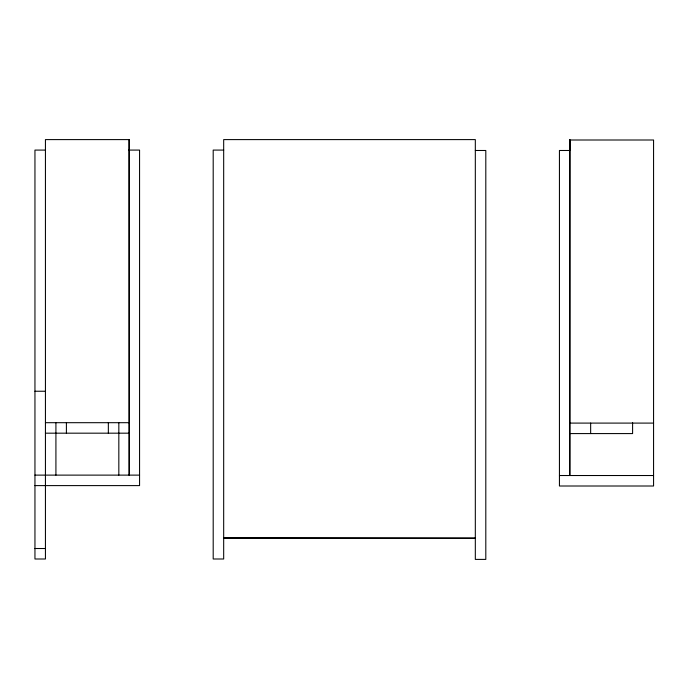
<?xml version="1.0" encoding="UTF-8"?>
<svg xmlns="http://www.w3.org/2000/svg" width="699" height="699" viewBox="0 0 699 699"><rect width="100%" height="100%" fill="white"/><g stroke="black" fill="none" stroke-linecap="round" stroke-linejoin="round"><path stroke-width="1.05" d="M569.685 475.521L569.807 139.599M569.807 150.084L569.921 140.001L569.921 475.521M569.807 140.001L653.565 140.001L653.565 486.006L559.436 486.006L559.436 150.486L569.921 150.486M45.435 150.084L34.95 150.084L34.95 558.999L45.435 558.999L45.435 139.599L129.193 139.599L129.315 475.119M128.738 150.084L139.564 150.084L139.564 485.604L34.95 485.604M223.68 150.084L213.195 150.084L213.195 558.999L223.68 558.999L223.68 139.599L475.32 139.599L475.32 559.401L485.805 559.401L485.805 150.486L475.32 150.486M34.95 391.239L45.435 391.239M45.435 422.694L129.079 422.694M569.921 423.096L653.565 423.096M45.435 433.179L129.315 433.179M569.685 433.581L632.595 433.581L632.595 422.703M34.95 475.119L139.564 475.119M559.436 475.521L653.565 475.521M265.62 538.431L223.68 538.029L475.32 538.029M223.68 538.431L475.32 538.431L223.68 538.029M34.95 548.514L45.435 548.514M590.655 423.096L590.655 433.581M129.079 139.599L129.079 475.119M118.83 422.694L118.83 475.119M108.345 422.694L108.345 433.179M66.405 422.694L66.405 433.179M55.92 422.694L55.92 475.119"/></g></svg>
